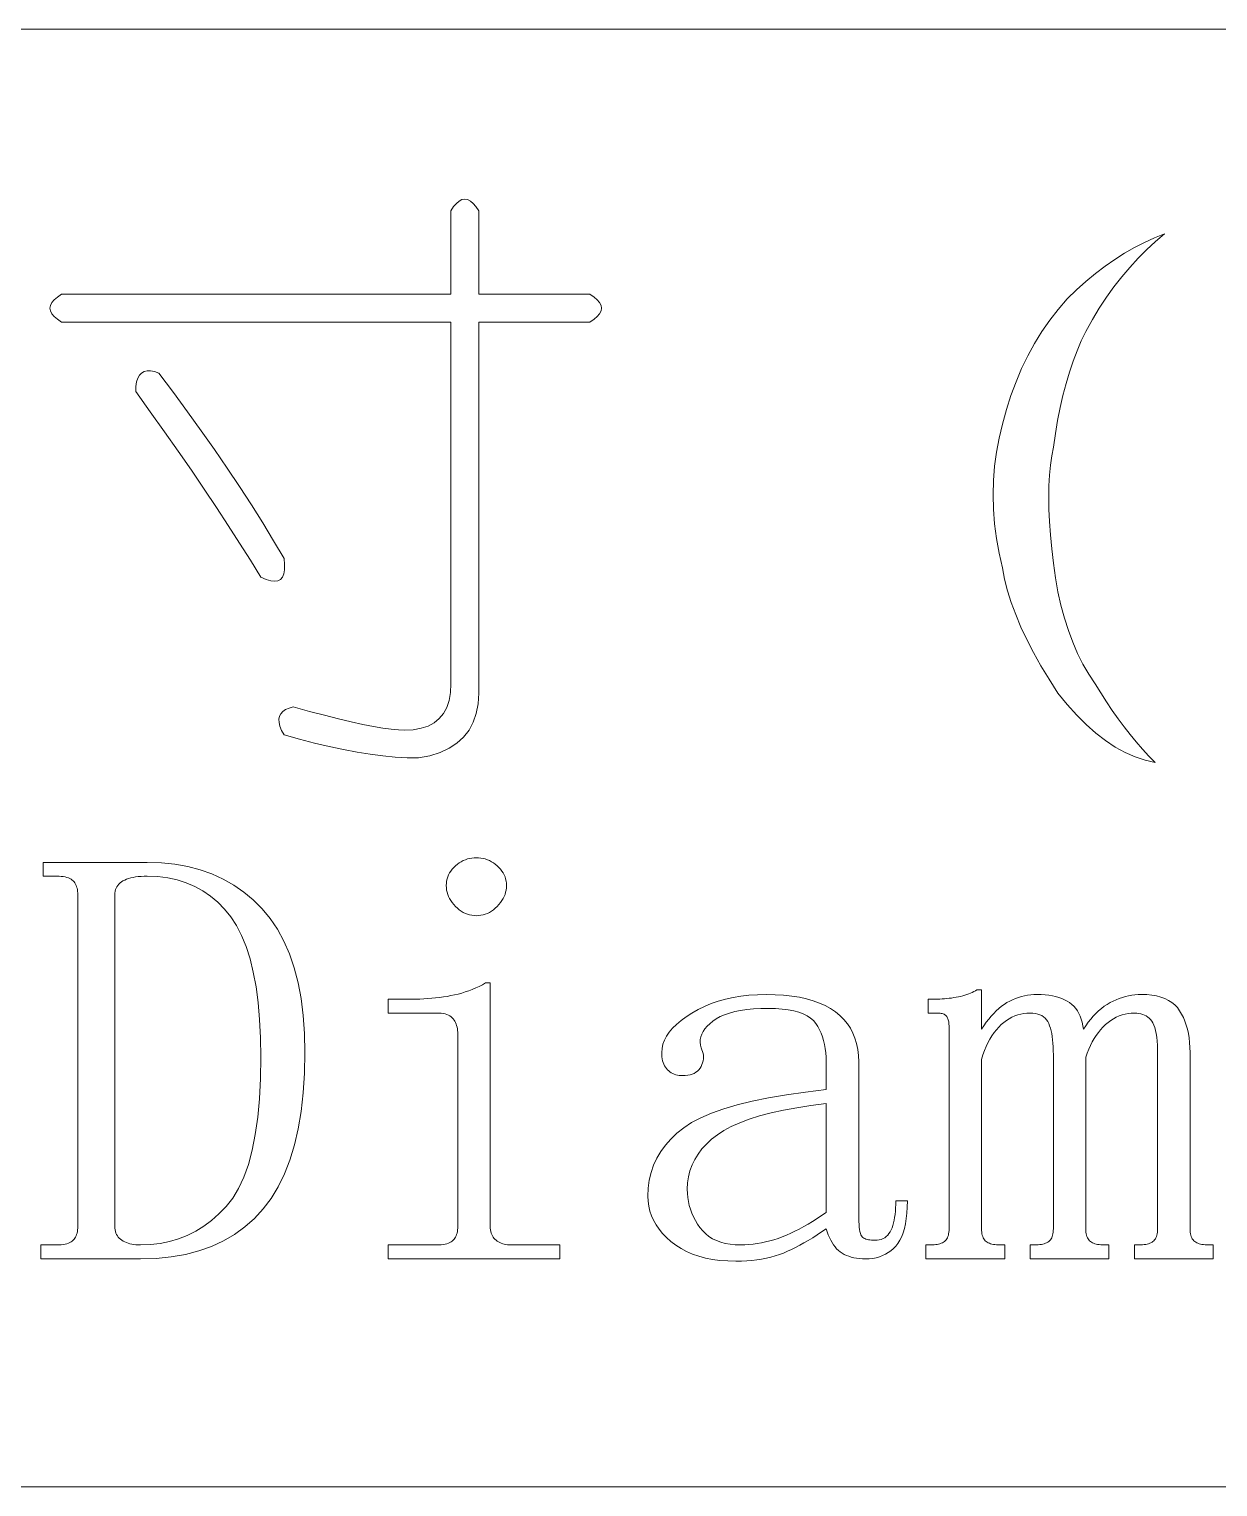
# Model space of a CAD drawing. Extents: x 1 to 297, y 1 to 210.
# Drawn here: x 8.89 to 13.29, y 45.73 to 51.12 of the extents above; entities that cross this region are included whole.
import ezdxf

# ---------------------------------------------------------------- set-up
doc = ezdxf.new("R2010")
doc.units = 0

msp = doc.modelspace()

# ---------------------------------------------------------------- linework, layer by layer
at = {"color": 7, "lineweight": 13}
for p, q in [((1.3055, 51.1191), (219.3213, 51.1191)), ((1.3055, 45.7306), (175.1082, 45.7306))]:
    msp.add_line(p, q, dxfattribs=at)
for points in [[(10.5512, 50.4477), (10.5512, 50.1391), (10.9626, 50.1391), (10.9781, 50.1289), (10.9901, 50.1186), (10.9986, 50.1083), (11.0038, 50.098), (11.0055, 50.0877), (11.0038, 50.0774), (10.9986, 50.0671), (10.9901, 50.0569), (10.9781, 50.0466), (10.9626, 50.0363), (10.5512, 50.0363), (10.5512, 48.6649), (10.549, 48.6254), (10.5423, 48.5894), (10.5312, 48.5569), (10.5156, 48.5277), (10.4955, 48.502), (10.471, 48.4797), (10.442, 48.4609), (10.4086, 48.4454), (10.3707, 48.4334), (10.3284, 48.4249), (10.2864, 48.4257), (10.2426, 48.4283), (10.1972, 48.4326), (10.1501, 48.4386), (10.1012, 48.4463), (10.0506, 48.4557), (9.9984, 48.4669), (9.9444, 48.4797), (9.8886, 48.4943), (9.8312, 48.5106), (9.8223, 48.527), (9.8161, 48.5421), (9.8127, 48.5558), (9.812, 48.5682), (9.8141, 48.5791), (9.8189, 48.5887), (9.8264, 48.597), (9.8367, 48.6038), (9.8497, 48.6093), (9.8655, 48.6134), (9.9252, 48.5971), (9.9807, 48.5826), (10.0321, 48.5697), (10.0794, 48.5586), (10.1226, 48.5491), (10.1617, 48.5414), (10.1967, 48.5354), (10.2276, 48.5311), (10.2543, 48.5286), (10.2769, 48.5277), (10.3095, 48.5294), (10.3386, 48.5346), (10.3644, 48.5431), (10.3866, 48.5551), (10.4055, 48.5706), (10.4209, 48.5894), (10.4329, 48.6117), (10.4415, 48.6374), (10.4466, 48.6666), (10.4484, 48.6991), (10.4484, 50.0363), (9.0084, 50.0363), (8.9929, 50.0466), (8.9809, 50.0569), (8.9724, 50.0671), (8.9672, 50.0774), (8.9655, 50.0877), (8.9672, 50.098), (8.9724, 50.1083), (8.9809, 50.1186), (8.9929, 50.1289), (9.0084, 50.1391), (10.4484, 50.1391), (10.4484, 50.4477), (10.4586, 50.4631), (10.4689, 50.4751), (10.4792, 50.4837), (10.4895, 50.4889), (10.4998, 50.4906), (10.5101, 50.4889), (10.5204, 50.4837), (10.5306, 50.4751), (10.5409, 50.4631)], [(13.0884, 50.362), (13.0546, 50.3337), (13.0218, 50.3037), (12.9901, 50.272), (12.9594, 50.2386), (12.9298, 50.2034), (12.9012, 50.1666), (12.8736, 50.128), (12.847, 50.0877), (12.8214, 50.0457), (12.7969, 50.002), (12.7803, 49.9669), (12.7647, 49.93), (12.7501, 49.8914), (12.7366, 49.8511), (12.7241, 49.8091), (12.7126, 49.7654), (12.7021, 49.72), (12.6927, 49.6729), (12.6843, 49.624), (12.6769, 49.5734), (12.6708, 49.5414), (12.666, 49.5069), (12.6625, 49.4701), (12.6605, 49.4308), (12.6598, 49.3891), (12.6605, 49.3451), (12.6625, 49.2986), (12.666, 49.2498), (12.6708, 49.1985), (12.6769, 49.1449), (12.6846, 49.091), (12.6941, 49.0393), (12.7052, 48.9895), (12.7181, 48.9419), (12.7326, 48.8963), (12.7489, 48.8527), (12.7669, 48.8113), (12.7866, 48.7718), (12.8081, 48.7345), (12.8312, 48.6991), (12.852, 48.6654), (12.873, 48.6326), (12.8945, 48.6009), (12.9162, 48.5702), (12.9384, 48.5406), (12.9608, 48.5119), (12.9836, 48.4843), (13.0068, 48.4578), (13.0302, 48.4322), (13.0541, 48.4077), (13.0165, 48.4165), (12.9793, 48.429), (12.9425, 48.4453), (12.906, 48.4653), (12.8698, 48.4891), (12.834, 48.5167), (12.7985, 48.5481), (12.7633, 48.5833), (12.7285, 48.6222), (12.6941, 48.6649), (12.6612, 48.7158), (12.631, 48.7657), (12.6036, 48.8145), (12.5789, 48.8623), (12.5569, 48.9091), (12.5377, 48.9549), (12.5213, 48.9997), (12.5076, 49.0434), (12.4966, 49.0861), (12.4884, 49.1277), (12.476, 49.1824), (12.4664, 49.2367), (12.4596, 49.2907), (12.4554, 49.3444), (12.4541, 49.3977), (12.4554, 49.4507), (12.4596, 49.5033), (12.4664, 49.5556), (12.476, 49.6075), (12.4884, 49.6591), (12.5031, 49.7131), (12.5199, 49.7654), (12.5388, 49.816), (12.5597, 49.8649), (12.5826, 49.912), (12.6077, 49.9574), (12.6348, 50.0011), (12.6639, 50.0431), (12.6951, 50.0834), (12.7284, 50.122), (12.7628, 50.1553), (12.7976, 50.1865), (12.8328, 50.2156), (12.8682, 50.2427), (12.9041, 50.2677), (12.9402, 50.2907), (12.9768, 50.3116), (13.0136, 50.3305), (13.0508, 50.3473)], [(9.3684, 49.8477), (9.4224, 49.7761), (9.4746, 49.7051), (9.5252, 49.6348), (9.5741, 49.5652), (9.6212, 49.4963), (9.6666, 49.4281), (9.7104, 49.3605), (9.7524, 49.2937), (9.7926, 49.2275), (9.8312, 49.162), (9.8334, 49.1397), (9.8333, 49.1209), (9.8307, 49.1054), (9.8257, 49.0934), (9.8184, 49.0849), (9.8086, 49.0797), (9.7964, 49.078), (9.7818, 49.0797), (9.7649, 49.0849), (9.7455, 49.0934), (9.7069, 49.1558), (9.6666, 49.2196), (9.6246, 49.2847), (9.5809, 49.3513), (9.5355, 49.4191), (9.4884, 49.4884), (9.4395, 49.559), (9.3889, 49.631), (9.3366, 49.7044), (9.2826, 49.7791), (9.2835, 49.7983), (9.2861, 49.8148), (9.2904, 49.8285), (9.2964, 49.8395), (9.3041, 49.8477), (9.3135, 49.8532), (9.3246, 49.8559), (9.3375, 49.8559), (9.3521, 49.8532)], [(9.0684, 47.9191), (9.0682, 47.9258), (9.0677, 47.9322), (9.0668, 47.9382), (9.0656, 47.9438), (9.0641, 47.9491), (9.0622, 47.9541), (9.06, 47.9587), (9.0574, 47.963), (9.0545, 47.967), (9.0512, 47.9706), (9.0475, 47.9738), (9.0433, 47.9767), (9.0386, 47.9793), (9.0334, 47.9815), (9.0276, 47.9834), (9.0214, 47.985), (9.0146, 47.9862), (9.0073, 47.987), (8.9995, 47.9875), (8.9912, 47.9877), (8.9398, 47.9877), (8.9398, 48.0391), (9.3255, 48.0391), (9.3776, 48.0374), (9.4275, 48.0323), (9.4753, 48.0237), (9.5209, 48.0117), (9.5644, 47.9963), (9.6058, 47.9774), (9.645, 47.9551), (9.6821, 47.9294), (9.717, 47.9003), (9.7498, 47.8677), (9.7799, 47.8315), (9.8069, 47.7916), (9.8307, 47.7479), (9.8513, 47.7004), (9.8687, 47.6491), (9.883, 47.5941), (9.8941, 47.5353), (9.902, 47.4727), (9.9068, 47.4064), (9.9084, 47.3363), (9.9068, 47.2595), (9.9022, 47.187), (9.8945, 47.1186), (9.8837, 47.0545), (9.8698, 46.9945), (9.8528, 46.9387), (9.8328, 46.8872), (9.8096, 46.8398), (9.7834, 46.7967), (9.7541, 46.7577), (9.7218, 46.7227), (9.6865, 46.6914), (9.6484, 46.6637), (9.6073, 46.6398), (9.5634, 46.6195), (9.5165, 46.6029), (9.4667, 46.59), (9.414, 46.5808), (9.3583, 46.5753), (9.2998, 46.5734), (8.9312, 46.5734), (8.9312, 46.6249), (8.9912, 46.6249), (8.9995, 46.625), (9.0073, 46.6255), (9.0146, 46.6264), (9.0214, 46.6276), (9.0276, 46.6291), (9.0334, 46.631), (9.0386, 46.6333), (9.0433, 46.6358), (9.0475, 46.6387), (9.0512, 46.642), (9.0545, 46.6456), (9.0574, 46.6495), (9.06, 46.6538), (9.0622, 46.6585), (9.0641, 46.6634), (9.0656, 46.6687), (9.0668, 46.6744), (9.0677, 46.6804), (9.0682, 46.6867), (9.0684, 46.6934)], [(10.5426, 48.0563), (10.5511, 48.056), (10.5594, 48.0551), (10.5676, 48.0536), (10.5756, 48.0515), (10.5834, 48.0488), (10.591, 48.0455), (10.5984, 48.0416), (10.6057, 48.0371), (10.6128, 48.032), (10.6198, 48.0263), (10.6263, 48.0202), (10.6321, 48.0138), (10.6373, 48.0071), (10.6417, 48.0002), (10.6455, 47.9931), (10.6486, 47.9857), (10.651, 47.978), (10.6527, 47.9701), (10.6537, 47.9619), (10.6541, 47.9534), (10.6537, 47.9449), (10.6527, 47.9366), (10.651, 47.9285), (10.6486, 47.9205), (10.6455, 47.9127), (10.6417, 47.9051), (10.6373, 47.8976), (10.6321, 47.8903), (10.6263, 47.8832), (10.6198, 47.8763), (10.6128, 47.8698), (10.6057, 47.8639), (10.5984, 47.8588), (10.591, 47.8543), (10.5834, 47.8506), (10.5756, 47.8475), (10.5676, 47.8451), (10.5594, 47.8434), (10.5511, 47.8423), (10.5426, 47.842), (10.5342, 47.8423), (10.5258, 47.8434), (10.5177, 47.8451), (10.5097, 47.8475), (10.5019, 47.8506), (10.4943, 47.8543), (10.4868, 47.8588), (10.4796, 47.8639), (10.4724, 47.8698), (10.4655, 47.8763), (10.459, 47.8832), (10.4532, 47.8903), (10.448, 47.8976), (10.4436, 47.9051), (10.4398, 47.9127), (10.4367, 47.9205), (10.4343, 47.9285), (10.4326, 47.9366), (10.4316, 47.9449), (10.4312, 47.9534), (10.4316, 47.9619), (10.4326, 47.9701), (10.4343, 47.978), (10.4367, 47.9857), (10.4398, 47.9931), (10.4436, 48.0002), (10.448, 48.0071), (10.4532, 48.0138), (10.459, 48.0202), (10.4655, 48.0263), (10.4724, 48.032), (10.4796, 48.0371), (10.4868, 48.0416), (10.4943, 48.0455), (10.5019, 48.0488), (10.5097, 48.0515), (10.5177, 48.0536), (10.5258, 48.0551), (10.5342, 48.056)], [(9.7455, 47.3191), (9.7444, 47.3907), (9.741, 47.4578), (9.7355, 47.5206), (9.7277, 47.579), (9.7176, 47.6331), (9.7054, 47.6827), (9.6909, 47.728), (9.6742, 47.769), (9.6552, 47.8055), (9.6341, 47.8377), (9.6109, 47.8662), (9.5861, 47.8917), (9.5595, 47.9142), (9.5312, 47.9337), (9.5012, 47.9502), (9.4695, 47.9637), (9.4361, 47.9742), (9.4009, 47.9817), (9.3641, 47.9862), (9.3255, 47.9877), (9.3138, 47.9875), (9.3027, 47.987), (9.2922, 47.9862), (9.2823, 47.985), (9.273, 47.9834), (9.2643, 47.9815), (9.2562, 47.9793), (9.2487, 47.9767), (9.2418, 47.9738), (9.2355, 47.9706), (9.2298, 47.967), (9.2247, 47.963), (9.2202, 47.9587), (9.2163, 47.9541), (9.213, 47.9491), (9.2103, 47.9438), (9.2082, 47.9382), (9.2067, 47.9322), (9.2058, 47.9258), (9.2055, 47.9191), (9.2055, 46.6934), (9.2058, 46.6867), (9.2065, 46.6804), (9.2078, 46.6744), (9.2096, 46.6687), (9.2119, 46.6634), (9.2148, 46.6585), (9.2181, 46.6538), (9.222, 46.6495), (9.2263, 46.6456), (9.2312, 46.642), (9.2365, 46.6387), (9.2422, 46.6358), (9.2482, 46.6333), (9.2545, 46.631), (9.2612, 46.6291), (9.2682, 46.6276), (9.2756, 46.6264), (9.2833, 46.6255), (9.2914, 46.625), (9.2998, 46.6249), (9.3369, 46.6263), (9.3728, 46.6305), (9.4075, 46.6376), (9.441, 46.6475), (9.4734, 46.6602), (9.5045, 46.6758), (9.5344, 46.6942), (9.5631, 46.7154), (9.5906, 46.7394), (9.6169, 46.7663), (9.6414, 46.7973), (9.6632, 46.8337), (9.6825, 46.8754), (9.6992, 46.9226), (9.7134, 46.9752), (9.7249, 47.0332), (9.7339, 47.0966), (9.7404, 47.1654), (9.7442, 47.2396)], [(10.4741, 47.4049), (10.4739, 47.4116), (10.4734, 47.4181), (10.4725, 47.4243), (10.4713, 47.4302), (10.4698, 47.4359), (10.4679, 47.4414), (10.4657, 47.4466), (10.4631, 47.4515), (10.4602, 47.4562), (10.4569, 47.4606), (10.4532, 47.4646), (10.449, 47.4683), (10.4443, 47.4715), (10.4391, 47.4743), (10.4334, 47.4766), (10.4271, 47.4786), (10.4203, 47.4801), (10.413, 47.4811), (10.4052, 47.4818), (10.3969, 47.482), (10.2169, 47.482), (10.2169, 47.5334), (10.3026, 47.5334), (10.318, 47.5336), (10.3332, 47.5339), (10.3482, 47.5346), (10.363, 47.5355), (10.3776, 47.5366), (10.3921, 47.5381), (10.4064, 47.5397), (10.4206, 47.5417), (10.4346, 47.5438), (10.4484, 47.5463), (10.462, 47.5491), (10.4754, 47.5523), (10.4887, 47.5559), (10.5018, 47.56), (10.5148, 47.5645), (10.5276, 47.5694), (10.5402, 47.5748), (10.5526, 47.5806), (10.5648, 47.5868), (10.5769, 47.5934), (10.5941, 47.5934), (10.5941, 46.6934), (10.5943, 46.6867), (10.5949, 46.6804), (10.596, 46.6744), (10.5975, 46.6687), (10.5994, 46.6634), (10.6018, 46.6585), (10.6046, 46.6538), (10.6078, 46.6495), (10.6114, 46.6456), (10.6155, 46.642), (10.6199, 46.6387), (10.6246, 46.6358), (10.6295, 46.6333), (10.6347, 46.631), (10.6401, 46.6291), (10.6458, 46.6276), (10.6518, 46.6264), (10.658, 46.6255), (10.6645, 46.625), (10.6712, 46.6249), (10.8512, 46.6249), (10.8512, 46.5734), (10.2169, 46.5734), (10.2169, 46.6249), (10.3969, 46.6249), (10.4052, 46.625), (10.413, 46.6255), (10.4203, 46.6264), (10.4271, 46.6276), (10.4334, 46.6291), (10.4391, 46.631), (10.4443, 46.6333), (10.449, 46.6358), (10.4532, 46.6387), (10.4569, 46.642), (10.4602, 46.6456), (10.4631, 46.6495), (10.4657, 46.6538), (10.4679, 46.6585), (10.4698, 46.6634), (10.4713, 46.6687), (10.4725, 46.6744), (10.4734, 46.6804), (10.4739, 46.6867), (10.4741, 46.6934)], [(11.5026, 46.5649), (11.4725, 46.5656), (11.4437, 46.5678), (11.4162, 46.5714), (11.3902, 46.5765), (11.3655, 46.5831), (11.3422, 46.5911), (11.3202, 46.6006), (11.2997, 46.6115), (11.2805, 46.6239), (11.2626, 46.6377), (11.2464, 46.6525), (11.2318, 46.6677), (11.2189, 46.6834), (11.2078, 46.6994), (11.1984, 46.7159), (11.1906, 46.7329), (11.1846, 46.7502), (11.1804, 46.768), (11.1778, 46.7862), (11.1769, 46.8049), (11.1783, 46.8352), (11.1822, 46.8643), (11.1889, 46.8924), (11.1982, 46.9194), (11.2101, 46.9452), (11.2248, 46.9699), (11.242, 46.9936), (11.262, 47.0161), (11.2845, 47.0374), (11.3098, 47.0577), (11.339, 47.0769), (11.3734, 47.0949), (11.413, 47.1118), (11.4579, 47.1277), (11.508, 47.1424), (11.5633, 47.1559), (11.6239, 47.1684), (11.6897, 47.1798), (11.7607, 47.19), (11.8369, 47.1991), (11.8369, 47.302), (11.8365, 47.3188), (11.8354, 47.3351), (11.8335, 47.3507), (11.8308, 47.3658), (11.8273, 47.3802), (11.823, 47.3941), (11.818, 47.4073), (11.8122, 47.4199), (11.8057, 47.432), (11.7984, 47.4434), (11.7897, 47.454), (11.779, 47.4635), (11.7663, 47.4718), (11.7517, 47.4791), (11.7351, 47.4852), (11.7166, 47.4902), (11.6961, 47.4941), (11.6736, 47.4969), (11.6491, 47.4986), (11.6226, 47.4991), (11.5944, 47.4987), (11.5678, 47.4973), (11.5429, 47.4949), (11.5198, 47.4916), (11.4984, 47.4874), (11.4786, 47.4822), (11.4606, 47.476), (11.4444, 47.469), (11.4298, 47.461), (11.4169, 47.452), (11.4057, 47.4425), (11.396, 47.433), (11.3879, 47.4233), (11.3813, 47.4136), (11.3762, 47.4038), (11.3727, 47.3939), (11.3707, 47.3839), (11.3703, 47.3738), (11.3714, 47.3637), (11.3741, 47.3534), (11.3772, 47.3466), (11.3796, 47.3397), (11.3813, 47.3329), (11.3823, 47.326), (11.3826, 47.3191), (11.3823, 47.3123), (11.3813, 47.3054), (11.3796, 47.2986), (11.3772, 47.2917), (11.3741, 47.2849), (11.3703, 47.2783), (11.3658, 47.2725), (11.3607, 47.2674), (11.3549, 47.2629), (11.3484, 47.2591), (11.3412, 47.2561), (11.3333, 47.2537), (11.3247, 47.2519), (11.3154, 47.2509), (11.3055, 47.2506), (11.2988, 47.2508), (11.2923, 47.2514), (11.2861, 47.2525), (11.2801, 47.254), (11.2744, 47.2559), (11.269, 47.2583), (11.2638, 47.2611), (11.2589, 47.2643), (11.2542, 47.2679), (11.2498, 47.272), (11.2457, 47.2765), (11.2421, 47.2814), (11.2389, 47.2868), (11.2361, 47.2926), (11.2337, 47.2988), (11.2318, 47.3054), (11.2303, 47.3125), (11.2292, 47.32), (11.2286, 47.3279), (11.2284, 47.3363), (11.2295, 47.3516), (11.2328, 47.3668), (11.2384, 47.3818), (11.2462, 47.3966), (11.2562, 47.4113), (11.2685, 47.4258), (11.283, 47.4401), (11.2997, 47.4542), (11.3186, 47.4682), (11.3398, 47.482), (11.3626, 47.495), (11.3864, 47.5067), (11.4113, 47.517), (11.4372, 47.5259), (11.4641, 47.5334), (11.492, 47.5396), (11.521, 47.5444), (11.551, 47.5478), (11.582, 47.5499), (11.6141, 47.5506), (11.6475, 47.5499), (11.6792, 47.548), (11.7092, 47.5448), (11.7375, 47.5403), (11.7641, 47.5345), (11.7889, 47.5274), (11.8121, 47.5191), (11.8335, 47.5094), (11.8532, 47.4985), (11.8712, 47.4863), (11.8875, 47.4729), (11.9021, 47.4583), (11.9149, 47.4427), (11.9261, 47.4259), (11.9355, 47.4081), (11.9432, 47.3891), (11.9492, 47.369), (11.9535, 47.3478), (11.9561, 47.3254), (11.9569, 47.302), (11.9569, 46.7363), (11.9571, 46.7231), (11.9574, 46.7111), (11.9581, 46.7002), (11.959, 46.6903), (11.9601, 46.6816), (11.9616, 46.6741), (11.9632, 46.6676), (11.9652, 46.6622), (11.9673, 46.658), (11.9698, 46.6549), (11.9726, 46.6524), (11.9758, 46.6502), (11.9794, 46.6483), (11.9835, 46.6466), (11.988, 46.6452), (11.9929, 46.6441), (11.9983, 46.6432), (12.0041, 46.6425), (12.0103, 46.6421), (12.0169, 46.642), (12.0252, 46.6424), (12.033, 46.6435), (12.0403, 46.6455), (12.0471, 46.6482), (12.0534, 46.6516), (12.0591, 46.6559), (12.0643, 46.6609), (12.069, 46.6667), (12.0732, 46.6732), (12.0769, 46.6806), (12.0802, 46.6886), (12.0831, 46.6972), (12.0857, 46.7064), (12.0879, 46.7162), (12.0898, 46.7266), (12.0913, 46.7377), (12.0925, 46.7493), (12.0934, 46.7615), (12.0939, 46.7743), (12.0941, 46.7877), (12.1369, 46.7877), (12.1365, 46.7644), (12.1352, 46.7426), (12.1331, 46.7223), (12.1301, 46.7034), (12.1262, 46.6859), (12.1215, 46.6699), (12.1159, 46.6554), (12.1095, 46.6423), (12.1022, 46.6307), (12.0941, 46.6206), (12.0852, 46.6116), (12.0759, 46.6036), (12.066, 46.5965), (12.0557, 46.5904), (12.0448, 46.5852), (12.0334, 46.581), (12.0215, 46.5777), (12.009, 46.5753), (11.9961, 46.5739), (11.9826, 46.5734), (11.9709, 46.5737), (11.9597, 46.5745), (11.949, 46.5757), (11.9388, 46.5775), (11.9291, 46.5799), (11.9199, 46.5827), (11.9112, 46.586), (11.9031, 46.5899), (11.8955, 46.5943), (11.8884, 46.5991), (11.8817, 46.6046), (11.8753, 46.6108), (11.8693, 46.6177), (11.8637, 46.6252), (11.8584, 46.6334), (11.8534, 46.6423), (11.8488, 46.6519), (11.8445, 46.6622), (11.8405, 46.6732), (11.8369, 46.6849), (11.8199, 46.6732), (11.8032, 46.6621), (11.7867, 46.6516), (11.7704, 46.6417), (11.7544, 46.6324), (11.7387, 46.6237), (11.7232, 46.6156), (11.708, 46.6081), (11.6931, 46.6012), (11.6784, 46.5949), (11.6635, 46.5892), (11.648, 46.5841), (11.6319, 46.5796), (11.6153, 46.5757), (11.598, 46.5724), (11.5801, 46.5697), (11.5617, 46.5676), (11.5426, 46.5661), (11.5229, 46.5652)], [(12.2398, 47.5334), (12.2484, 47.5335), (12.2569, 47.5338), (12.2655, 47.5342), (12.2741, 47.5348), (12.2826, 47.5356), (12.2912, 47.5365), (12.2998, 47.5376), (12.3084, 47.5389), (12.3169, 47.5404), (12.3255, 47.542), (12.3339, 47.5438), (12.342, 47.5458), (12.3497, 47.5479), (12.357, 47.5502), (12.3641, 47.5527), (12.3708, 47.5554), (12.3771, 47.5582), (12.3831, 47.5612), (12.3888, 47.5644), (12.3941, 47.5677), (12.4112, 47.5677), (12.4112, 47.422), (12.4199, 47.4353), (12.4287, 47.4479), (12.4377, 47.4597), (12.4469, 47.4707), (12.4562, 47.4809), (12.4657, 47.4904), (12.4754, 47.4991), (12.4853, 47.507), (12.4953, 47.5142), (12.5055, 47.5206), (12.5159, 47.5263), (12.5264, 47.5314), (12.5371, 47.5359), (12.548, 47.5398), (12.5591, 47.5431), (12.5703, 47.5458), (12.5817, 47.5479), (12.5933, 47.5494), (12.605, 47.5503), (12.6169, 47.5506), (12.632, 47.5503), (12.6464, 47.5494), (12.6601, 47.5479), (12.6732, 47.5458), (12.6855, 47.5431), (12.6972, 47.5398), (12.7081, 47.5359), (12.7184, 47.5314), (12.728, 47.5263), (12.7369, 47.5206), (12.7452, 47.5142), (12.7527, 47.507), (12.7596, 47.4991), (12.7657, 47.4904), (12.7712, 47.4809), (12.776, 47.4707), (12.7801, 47.4597), (12.7836, 47.4479), (12.7863, 47.4353), (12.7884, 47.422), (12.7971, 47.4353), (12.806, 47.4479), (12.8152, 47.4597), (12.8247, 47.4707), (12.8344, 47.4809), (12.8444, 47.4904), (12.8547, 47.4991), (12.8652, 47.507), (12.8759, 47.5142), (12.8869, 47.5206), (12.8981, 47.5263), (12.9094, 47.5314), (12.9207, 47.5359), (12.9322, 47.5398), (12.9437, 47.5431), (12.9553, 47.5458), (12.967, 47.5479), (12.9788, 47.5494), (12.9907, 47.5503), (13.0026, 47.5506), (13.0226, 47.55), (13.0412, 47.5482), (13.0586, 47.5452), (13.0746, 47.541), (13.0894, 47.5356), (13.1029, 47.529), (13.1151, 47.5212), (13.1261, 47.5122), (13.1357, 47.502), (13.1441, 47.4906), (13.1514, 47.4782), (13.158, 47.4652), (13.1637, 47.4515), (13.1688, 47.4371), (13.173, 47.422), (13.1765, 47.4062), (13.1792, 47.3898), (13.1811, 47.3726), (13.1823, 47.3548), (13.1826, 47.3363), (13.1826, 46.6849), (13.1828, 46.6782), (13.1833, 46.672), (13.1842, 46.6662), (13.1854, 46.6609), (13.1869, 46.6559), (13.1888, 46.6514), (13.191, 46.6474), (13.1936, 46.6437), (13.1965, 46.6405), (13.1998, 46.6377), (13.2034, 46.6353), (13.2073, 46.6331), (13.2116, 46.6312), (13.2162, 46.6295), (13.2212, 46.6281), (13.2265, 46.6269), (13.2322, 46.626), (13.2382, 46.6254), (13.2445, 46.625), (13.2512, 46.6249), (13.2684, 46.6249), (13.2684, 46.5734), (12.9769, 46.5734), (12.9769, 46.6249), (12.9941, 46.6249), (13.0008, 46.625), (13.0071, 46.6254), (13.0131, 46.626), (13.0188, 46.6269), (13.0241, 46.6281), (13.029, 46.6295), (13.0337, 46.6312), (13.038, 46.6331), (13.0419, 46.6353), (13.0455, 46.6377), (13.0488, 46.6405), (13.0517, 46.6437), (13.0542, 46.6474), (13.0565, 46.6514), (13.0584, 46.6559), (13.0599, 46.6609), (13.0611, 46.6662), (13.062, 46.672), (13.0625, 46.6782), (13.0626, 46.6849), (13.0626, 47.3277), (13.0624, 47.3459), (13.0618, 47.3629), (13.0607, 47.3785), (13.0592, 47.3929), (13.0573, 47.4059), (13.0549, 47.4177), (13.0521, 47.4282), (13.0489, 47.4374), (13.0453, 47.4454), (13.0412, 47.452), (13.0367, 47.4577), (13.0318, 47.4628), (13.0264, 47.4673), (13.0206, 47.4712), (13.0144, 47.4745), (13.0078, 47.4772), (13.0007, 47.4793), (12.9932, 47.4808), (12.9853, 47.4817), (12.9769, 47.482), (12.9651, 47.4816), (12.9534, 47.4803), (12.9421, 47.4781), (12.931, 47.4751), (12.9201, 47.4713), (12.9096, 47.4666), (12.8992, 47.461), (12.8892, 47.4546), (12.8793, 47.4473), (12.8698, 47.4391), (12.8606, 47.4302), (12.8518, 47.4206), (12.8434, 47.4103), (12.8355, 47.3994), (12.828, 47.3877), (12.8209, 47.3754), (12.8143, 47.3623), (12.8081, 47.3486), (12.8023, 47.3342), (12.7969, 47.3191), (12.7969, 46.6849), (12.7971, 46.6782), (12.7976, 46.672), (12.7985, 46.6662), (12.7997, 46.6609), (12.8012, 46.6559), (12.8031, 46.6514), (12.8053, 46.6474), (12.8079, 46.6437), (12.8108, 46.6405), (12.8141, 46.6377), (12.8177, 46.6353), (12.8216, 46.6331), (12.8259, 46.6312), (12.8305, 46.6295), (12.8355, 46.6281), (12.8408, 46.6269), (12.8465, 46.626), (12.8525, 46.6254), (12.8588, 46.625), (12.8655, 46.6249), (12.8826, 46.6249), (12.8826, 46.5734), (12.5912, 46.5734), (12.5912, 46.6249), (12.6084, 46.6249), (12.615, 46.625), (12.6214, 46.6254), (12.6274, 46.626), (12.633, 46.6269), (12.6384, 46.6281), (12.6433, 46.6295), (12.648, 46.6312), (12.6522, 46.6331), (12.6562, 46.6353), (12.6598, 46.6377), (12.663, 46.6405), (12.666, 46.6437), (12.6685, 46.6474), (12.6708, 46.6514), (12.6726, 46.6559), (12.6742, 46.6609), (12.6754, 46.6662), (12.6762, 46.672), (12.6768, 46.6782), (12.6769, 46.6849), (12.6769, 47.3277), (12.6768, 47.3428), (12.6762, 47.357), (12.6754, 47.3705), (12.6742, 47.3833), (12.6726, 47.3952), (12.6708, 47.4064), (12.6685, 47.4168), (12.666, 47.4265), (12.663, 47.4353), (12.6598, 47.4434), (12.656, 47.4508), (12.6516, 47.4573), (12.6464, 47.4631), (12.6406, 47.4681), (12.6341, 47.4724), (12.6269, 47.4758), (12.619, 47.4785), (12.6104, 47.4805), (12.6012, 47.4816), (12.5912, 47.482), (12.5793, 47.4816), (12.5677, 47.4803), (12.5564, 47.4781), (12.5453, 47.4751), (12.5344, 47.4713), (12.5238, 47.4666), (12.5135, 47.461), (12.5034, 47.4546), (12.4936, 47.4473), (12.4841, 47.4391), (12.4749, 47.4301), (12.4661, 47.4203), (12.4577, 47.4096), (12.4498, 47.398), (12.4423, 47.3856), (12.4352, 47.3723), (12.4286, 47.3581), (12.4224, 47.3431), (12.4166, 47.3273), (12.4112, 47.3106), (12.4112, 46.6849), (12.4114, 46.6782), (12.4119, 46.672), (12.4128, 46.6662), (12.414, 46.6609), (12.4155, 46.6559), (12.4174, 46.6514), (12.4196, 46.6474), (12.4222, 46.6437), (12.4251, 46.6405), (12.4284, 46.6377), (12.432, 46.6353), (12.4359, 46.6331), (12.4402, 46.6312), (12.4448, 46.6295), (12.4498, 46.6281), (12.4551, 46.6269), (12.4608, 46.626), (12.4668, 46.6254), (12.4731, 46.625), (12.4798, 46.6249), (12.4969, 46.6249), (12.4969, 46.5734), (12.2055, 46.5734), (12.2055, 46.6249), (12.2226, 46.6249), (12.2293, 46.625), (12.2357, 46.6254), (12.2417, 46.626), (12.2473, 46.6269), (12.2526, 46.6281), (12.2576, 46.6295), (12.2622, 46.6312), (12.2665, 46.6331), (12.2705, 46.6353), (12.2741, 46.6377), (12.2773, 46.6405), (12.2802, 46.6437), (12.2828, 46.6474), (12.285, 46.6514), (12.2869, 46.6559), (12.2885, 46.6609), (12.2897, 46.6662), (12.2905, 46.672), (12.291, 46.6782), (12.2912, 46.6849), (12.2912, 47.4306), (12.2911, 47.4356), (12.2909, 47.4403), (12.2904, 47.4448), (12.2898, 47.4491), (12.2891, 47.4531), (12.2881, 47.4568), (12.287, 47.4603), (12.2857, 47.4635), (12.2843, 47.4664), (12.2826, 47.4691), (12.2808, 47.4716), (12.2785, 47.4738), (12.276, 47.4757), (12.273, 47.4774), (12.2698, 47.4788), (12.2662, 47.4799), (12.2622, 47.4808), (12.258, 47.4815), (12.2533, 47.4819), (12.2484, 47.482), (12.2141, 47.482), (12.2141, 47.5334)], [(11.3226, 46.8306), (11.3231, 46.8153), (11.3245, 46.8002), (11.3269, 46.7854), (11.3302, 46.7709), (11.3344, 46.7566), (11.3396, 46.7426), (11.3457, 46.7289), (11.3528, 46.7154), (11.3608, 46.7021), (11.3698, 46.6891), (11.3798, 46.6769), (11.3909, 46.666), (11.4031, 46.6564), (11.4164, 46.648), (11.4309, 46.6409), (11.4464, 46.6351), (11.4631, 46.6306), (11.4809, 46.6274), (11.4998, 46.6255), (11.5198, 46.6249), (11.5352, 46.6252), (11.5506, 46.6261), (11.5661, 46.6276), (11.5815, 46.6297), (11.5969, 46.6324), (11.6124, 46.6357), (11.6278, 46.6396), (11.6432, 46.6441), (11.6586, 46.6492), (11.6741, 46.6549), (11.6896, 46.6612), (11.7053, 46.6681), (11.7211, 46.6756), (11.7372, 46.6837), (11.7534, 46.6924), (11.7697, 46.7017), (11.7863, 46.7116), (11.803, 46.7221), (11.8199, 46.7332), (11.8369, 46.7449), (11.8369, 47.1477), (11.7804, 47.1404), (11.7276, 47.1321), (11.6783, 47.1229), (11.6326, 47.1127), (11.5905, 47.1016), (11.552, 47.0896), (11.5171, 47.0766), (11.4858, 47.0627), (11.4582, 47.0478), (11.4341, 47.032), (11.4129, 47.0153), (11.394, 46.9979), (11.3772, 46.9797), (11.3628, 46.9607), (11.3505, 46.9409), (11.3405, 46.9204), (11.3327, 46.8991), (11.3271, 46.877), (11.3238, 46.8542)]]:
    msp.add_lwpolyline(points, close=True, dxfattribs=at)

doc.saveas('drawing.dxf')
